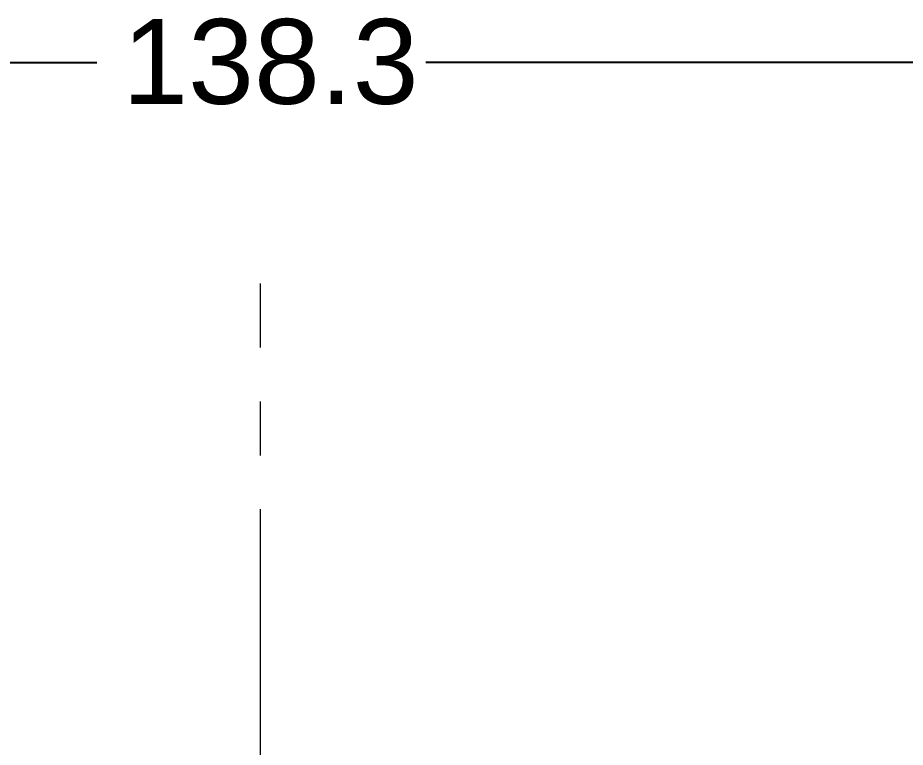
# Model space of a CAD drawing. Header units: millimetres. Extents: x 2068 to 2909, y 530 to 1125.
# Drawn here: x 2270.4 to 2322.7, y 869.2 to 912.2 of the extents above; entities that cross this region are included whole.
import ezdxf

# ---------------------------------------------------------------- set-up
doc = ezdxf.new("R2010")
doc.units = ezdxf.units.MM
doc.linetypes.add('CENTER2', pattern=[28.575, 19.05, -3.175, 3.175, -3.175])
doc.linetypes.add('CENTERX2', pattern=[101.6, 63.5, -12.7, 12.7, -12.7])
doc.layers.add('CENTER', color=1, linetype='CENTERX2', lineweight=15)
doc.layers.add('DIM', color=3, linetype='Continuous', lineweight=9)
doc.styles.get("Standard").update_dxf_attribs({"font": 'arial.ttf'})
doc.dimstyles.new('ISO-25', dxfattribs={"dimtxt": 5, "dimasz": 5, "dimexe": 1.25, "dimexo": 0.625, "dimgap": 1.5, "dimtad": 1, "dimtih": 1, "dimtoh": 1, "dimdec": 1, "dimdsep": 46, "dimtxsty": 'Standard', "dimcen": 2.5, "dimclrd": 3, "dimclre": 3, "dimclrt": 4, "dimadec": 0, "dimazin": 0, "dimtfac": 1, "dimtdec": 1, "dimtmove": 0, "dimatfit": 3, "dimfxl": 1, "dimarcsym": 0})

# ---------------------------------------------------------------- blocks, each defined once
blk = doc.blocks.new('*D7')
at = {"layer": 'Defpoints', "color": 0, "transparency": 16777216}
for p in [(2353.873, 909.593), (2215.529, 832.382), (2353.873, 832.289)]:
    blk.add_point(p, dxfattribs=at)
at = {"layer": 'DIM', "color": 3, "lineweight": -2, "transparency": 16777216}
for p, q in [((2215.529, 833.007), (2215.529, 910.843)), ((2353.873, 832.914), (2353.873, 910.843)), ((2220.529, 909.593), (2275.054, 909.593)), ((2348.873, 909.593), (2294.456, 909.593))]:
    blk.add_line(p, q, dxfattribs=at)
at = {"layer": 'DIM', "color": 3, "transparency": 16777216}
for points in [[(2220.529, 910.426), (2220.529, 908.759), (2215.529, 909.593)], [(2348.873, 910.426), (2348.873, 908.759), (2353.873, 909.593)]]:
    blk.add_solid(points, dxfattribs=at)
at = {"layer": 'DIM', "color": 4, "transparency": 16777216, "insert": (2276.554, 912.147), "char_height": 5, "attachment_point": 1}
blk.add_mtext('138.3', dxfattribs=at)

msp = doc.modelspace()

# ---------------------------------------------------------------- linework, layer by layer
at = {"layer": 'CENTER', "color": 1, "linetype": 'CENTER2'}
msp.add_line((2284.701, 749.903), (2284.701, 896.563), dxfattribs=at)

# ---------------------------------------------------------------- dimensions: what is measured, and where the dimension line sits
at = {"layer": 'DIM'}
dim = msp.add_linear_dim(base=(2353.873, 909.593), p1=(2215.529, 832.382), p2=(2353.873, 832.289), dimstyle='ISO-25', override={"dimtad": 0, "dimcen": 5, "dimfxl": 1.25}, dxfattribs=at)
dim.commit()
dim.dimension.update_dxf_attribs({"geometry": '*D7', "text_midpoint": (2284.755, 909.593), "dimtype": 160})

doc.saveas('drawing.dxf')
